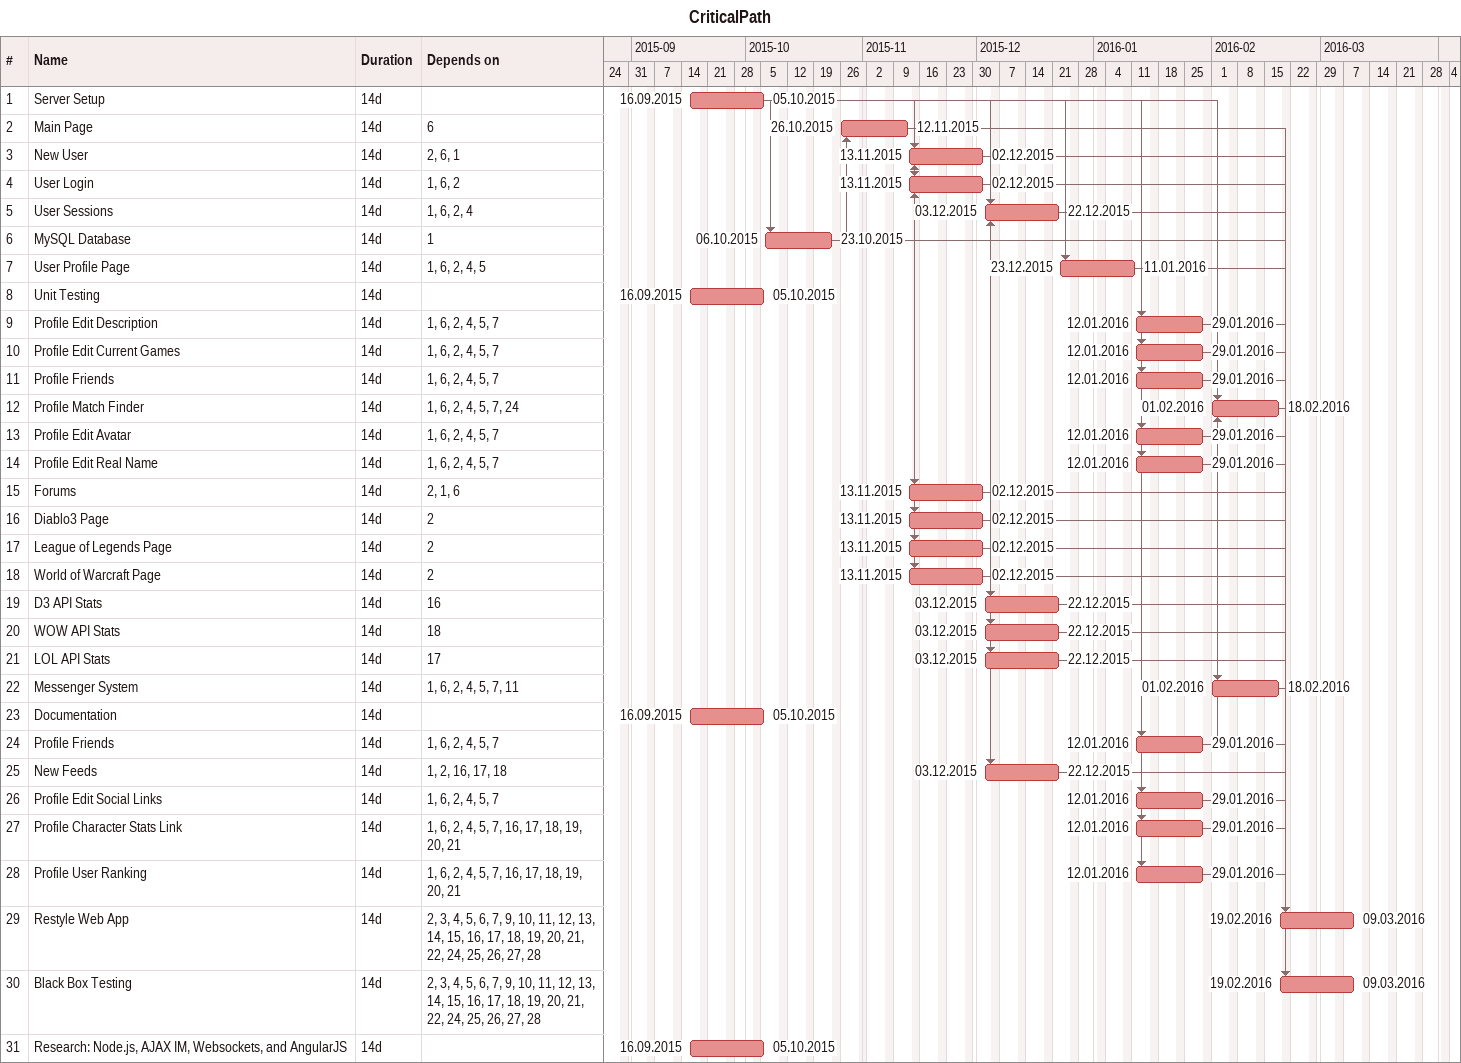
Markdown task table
CriticalPath

| ID | Task | Duration | Start | Finish | Predecessors |
|---|---|---|---|---|---|
| 1 | Server Setup | 14d | 2015-09-16 | 2015-10-05 |  |
| 2 | Main Page | 14d | 2015-10-26 | 2015-11-12 | 6 |
| 3 | New User | 14d | 2015-11-13 | 2015-12-02 | 2, 6, 1 |
| 4 | User Login | 14d | 2015-11-13 | 2015-12-02 | 1, 6, 2 |
| 5 | User Sessions | 14d | 2015-12-03 | 2015-12-22 | 1, 6, 2, 4 |
| 6 | MySQL Database | 14d | 2015-10-06 | 2015-10-23 | 1 |
| 7 | User Profile Page | 14d | 2015-12-23 | 2016-01-11 | 1, 6, 2, 4, 5 |
| 8 | Unit Testing | 14d | 2015-09-16 | 2015-10-05 |  |
| 9 | Profile Edit Description | 14d | 2016-01-12 | 2016-01-29 | 1, 6, 2, 4, 5, 7 |
| 10 | Profile Edit Current Games | 14d | 2016-01-12 | 2016-01-29 | 1, 6, 2, 4, 5, 7 |
| 11 | Profile Friends | 14d | 2016-01-12 | 2016-01-29 | 1, 6, 2, 4, 5, 7 |
| 12 | Profile Match Finder | 14d | 2016-02-01 | 2016-02-18 | 1, 6, 2, 4, 5, 7, 24 |
| 13 | Profile Edit Avatar | 14d | 2016-01-12 | 2016-01-29 | 1, 6, 2, 4, 5, 7 |
| 14 | Profile Edit Real Name | 14d | 2016-01-12 | 2016-01-29 | 1, 6, 2, 4, 5, 7 |
| 15 | Forums | 14d | 2015-11-13 | 2015-12-02 | 2, 1, 6 |
| 16 | Diablo3 Page | 14d | 2015-11-13 | 2015-12-02 | 2 |
| 17 | League of Legends Page | 14d | 2015-11-13 | 2015-12-02 | 2 |
| 18 | World of Warcraft Page | 14d | 2015-11-13 | 2015-12-02 | 2 |
| 19 | D3 API Stats | 14d | 2015-12-03 | 2015-12-22 | 16 |
| 20 | WOW API Stats | 14d | 2015-12-03 | 2015-12-22 | 18 |
| 21 | LOL API Stats | 14d | 2015-12-03 | 2015-12-22 | 17 |
| 22 | Messenger System | 14d | 2016-02-01 | 2016-02-18 | 1, 6, 2, 4, 5, 7, 11 |
| 23 | Documentation | 14d | 2015-09-16 | 2015-10-05 |  |
| 24 | Profile Friends | 14d | 2016-01-12 | 2016-01-29 | 1, 6, 2, 4, 5, 7 |
| 25 | New Feeds | 14d | 2015-12-03 | 2015-12-22 | 1, 2, 16, 17, 18 |
| 26 | Profile Edit Social Links | 14d | 2016-01-12 | 2016-01-29 | 1, 6, 2, 4, 5, 7 |
| 27 | Profile Character Stats Link | 14d | 2016-01-12 | 2016-01-29 | 1, 6, 2, 4, 5, 7, 16, 17, 18, 19, 20, 21 |
| 28 | Profile User Ranking | 14d | 2016-01-12 | 2016-01-29 | 1, 6, 2, 4, 5, 7, 16, 17, 18, 19, 20, 21 |
| 29 | Restyle Web App | 14d | 2016-02-19 | 2016-03-09 | 2, 3, 4, 5, 6, 7, 9, 10, 11, 12, 13, 14, 15, 16, 17, 18, 19, 20, 21, 22, 24, 25, 26, 27, 28 |
| 30 | Black Box Testing | 14d | 2016-02-19 | 2016-03-09 | 2, 3, 4, 5, 6, 7, 9, 10, 11, 12, 13, 14, 15, 16, 17, 18, 19, 20, 21, 22, 24, 25, 26, 27, 28 |
| 31 | Research: Node.js, AJAX IM, Websockets, and AngularJS | 14d | 2015-09-16 | 2015-10-05 |  |
